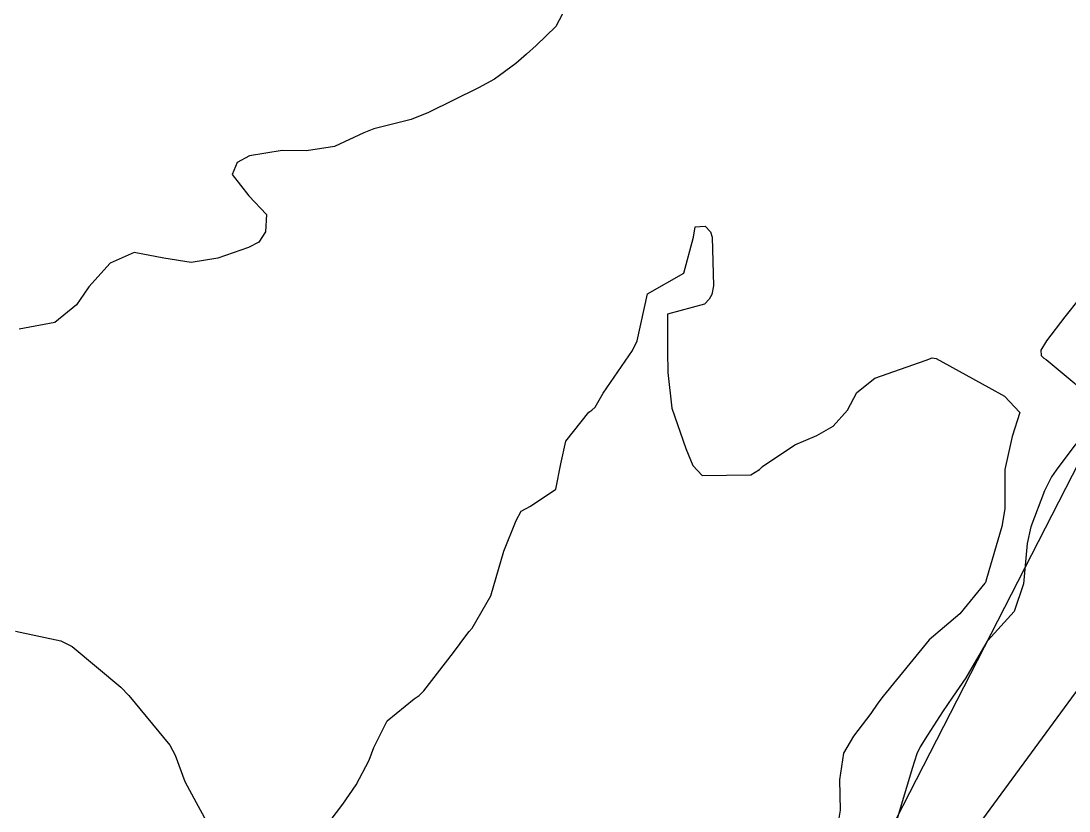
# Model space of a CAD drawing. Header units: metres. Extents: x 298520 to 308411, y 7433745 to 7450750.
# Drawn here: x 302253.69 to 302290.41, y 7441471.72 to 7441499.38 of the extents above; entities that cross this region are included whole.
import ezdxf

# ---------------------------------------------------------------- set-up
doc = ezdxf.new("R2010")
doc.units = ezdxf.units.M
doc.header["$LTSCALE"] = 10
doc.linetypes.add('CONTINUO', pattern=[0])
doc.layers.add('Curvas de Nivel 1m', color=11, linetype='Continuous')
doc.layers.add('TEXTO', color=45, linetype='Continuous')

msp = doc.modelspace()

# ---------------------------------------------------------------- linework, layer by layer
at = {"layer": 'Curvas de Nivel 1m', "flags": 128}
for points, elevation in [([(302272.789, 7441499.87), (302272.436, 7441499.19), (302271.742, 7441498.518), (302271.401, 7441498.22), (302271.025, 7441497.887), (302270.28, 7441497.342), (302269.724, 7441497.033), (302267.967, 7441496.177), (302267.714, 7441496.071), (302267.616, 7441496.029), (302267.364, 7441495.933), (302266.054, 7441495.6), (302265.706, 7441495.464), (302264.67, 7441494.988), (302263.696, 7441494.835), (302262.838, 7441494.841), (302261.693, 7441494.653), (302261.265, 7441494.429), (302261.088, 7441494.006), (302261.675, 7441493.253), (302262.287, 7441492.608), (302262.261, 7441491.994), (302262.018, 7441491.638), (302261.657, 7441491.444), (302260.589, 7441491.076), (302259.652, 7441490.922), (302258.698, 7441491.079), (302257.655, 7441491.274), (302256.81, 7441490.899), (302256.061, 7441490.066), (302255.892, 7441489.815), (302255.633, 7441489.442), (302254.876, 7441488.826), (302253.62, 7441488.584)], 717), ([(302263.641, 7441470.212), (302264.961, 7441471.957), (302265.43, 7441472.63), (302265.888, 7441473.496), (302266.053, 7441473.944), (302266.524, 7441474.873), (302267.469, 7441475.65), (302267.638, 7441475.76), (302267.8, 7441475.925), (302268.847, 7441477.27), (302269.312, 7441477.903), (302269.397, 7441477.999), (302269.496, 7441478.115), (302270.153, 7441479.254), (302270.341, 7441479.892), (302270.607, 7441480.815), (302271.045, 7441481.885), (302271.216, 7441482.214), (302271.548, 7441482.394), (302272.436, 7441482.99), (302272.602, 7441483.87), (302272.778, 7441484.665), (302273.59, 7441485.684), (302273.695, 7441485.755), (302273.803, 7441485.857), (302274.09, 7441486.344), (302275.122, 7441487.837), (302275.278, 7441488.175), (302275.643, 7441489.83), (302276.919, 7441490.548), (302277.249, 7441491.814), (302277.313, 7441492.167), (302277.667, 7441492.199), (302277.853, 7441491.995), (302277.905, 7441491.806), (302277.951, 7441490.11), (302277.895, 7441489.806), (302277.805, 7441489.643), (302277.638, 7441489.468), (302276.338, 7441489.117), (302276.341, 7441487.823), (302276.354, 7441487.074), (302276.498, 7441485.821), (302276.982, 7441484.406), (302277.231, 7441483.813), (302277.559, 7441483.465), (302279.259, 7441483.483), (302279.562, 7441483.681), (302279.614, 7441483.727), (302279.667, 7441483.779), (302280.8, 7441484.542), (302281.58, 7441484.871), (302282.143, 7441485.196), (302282.645, 7441485.749), (302282.977, 7441486.369), (302283.604, 7441486.873), (302285.404, 7441487.506), (302285.612, 7441487.582), (302285.754, 7441487.566), (302287.602, 7441486.549), (302288.156, 7441486.24), (302288.684, 7441485.674), (302288.423, 7441484.834), (302288.159, 7441483.681), (302288.162, 7441482.294), (302288.055, 7441481.682), (302287.524, 7441479.843), (302287.49, 7441479.724), (302287.468, 7441479.691), (302286.587, 7441478.619), (302285.515, 7441477.71), (302283.895, 7441475.734), (302283.716, 7441475.49), (302283.464, 7441475.135), (302282.859, 7441474.339), (302282.507, 7441473.749), (302282.375, 7441472.809), (302282.388, 7441471.75), (302282.258, 7441470.908)], 717), ([(302290.77, 7441489.649), (302290.266, 7441489.021), (302289.621, 7441488.184), (302289.422, 7441487.856), (302289.438, 7441487.663), (302289.529, 7441487.579), (302289.612, 7441487.523), (302290.317, 7441486.942), (302291.595, 7441485.874)], 716), ([(302290.657, 7441484.569), (302289.96, 7441483.656), (302289.804, 7441483.414), (302289.556, 7441482.933), (302289.076, 7441481.667), (302288.951, 7441481.083), (302288.821, 7441479.677), (302288.488, 7441478.701), (302287.564, 7441477.689), (302287.53, 7441477.652), (302287.492, 7441477.588), (302286.796, 7441476.381), (302286.326, 7441475.701), (302285.977, 7441475.194), (302285.453, 7441474.37), (302285.195, 7441473.966), (302285.077, 7441473.715), (302284.922, 7441473.202), (302284.47, 7441471.724), (302284.077, 7441470.397)], 716), ([(302253.492, 7441478.019), (302255.09, 7441477.677), (302255.487, 7441477.479), (302257.189, 7441476.053), (302257.469, 7441475.767), (302258.903, 7441474.028), (302259.087, 7441473.673), (302259.43, 7441472.752), (302259.824, 7441472.016), (302260.332, 7441471.092)], 717)]:
    msp.add_lwpolyline(points, dxfattribs=dict(at, elevation=elevation))
at = {"layer": 'TEXTO', "linetype": 'CONTINUO'}
for points in [[(302279.842, 7441462.65, 0), (302367.706, 7441633.918, 0)], [(302400.557, 7441625.591, 0), (302280.558, 7441462.146, 0)]]:
    msp.add_polyline3d(points, dxfattribs=at)

doc.saveas('drawing.dxf')
